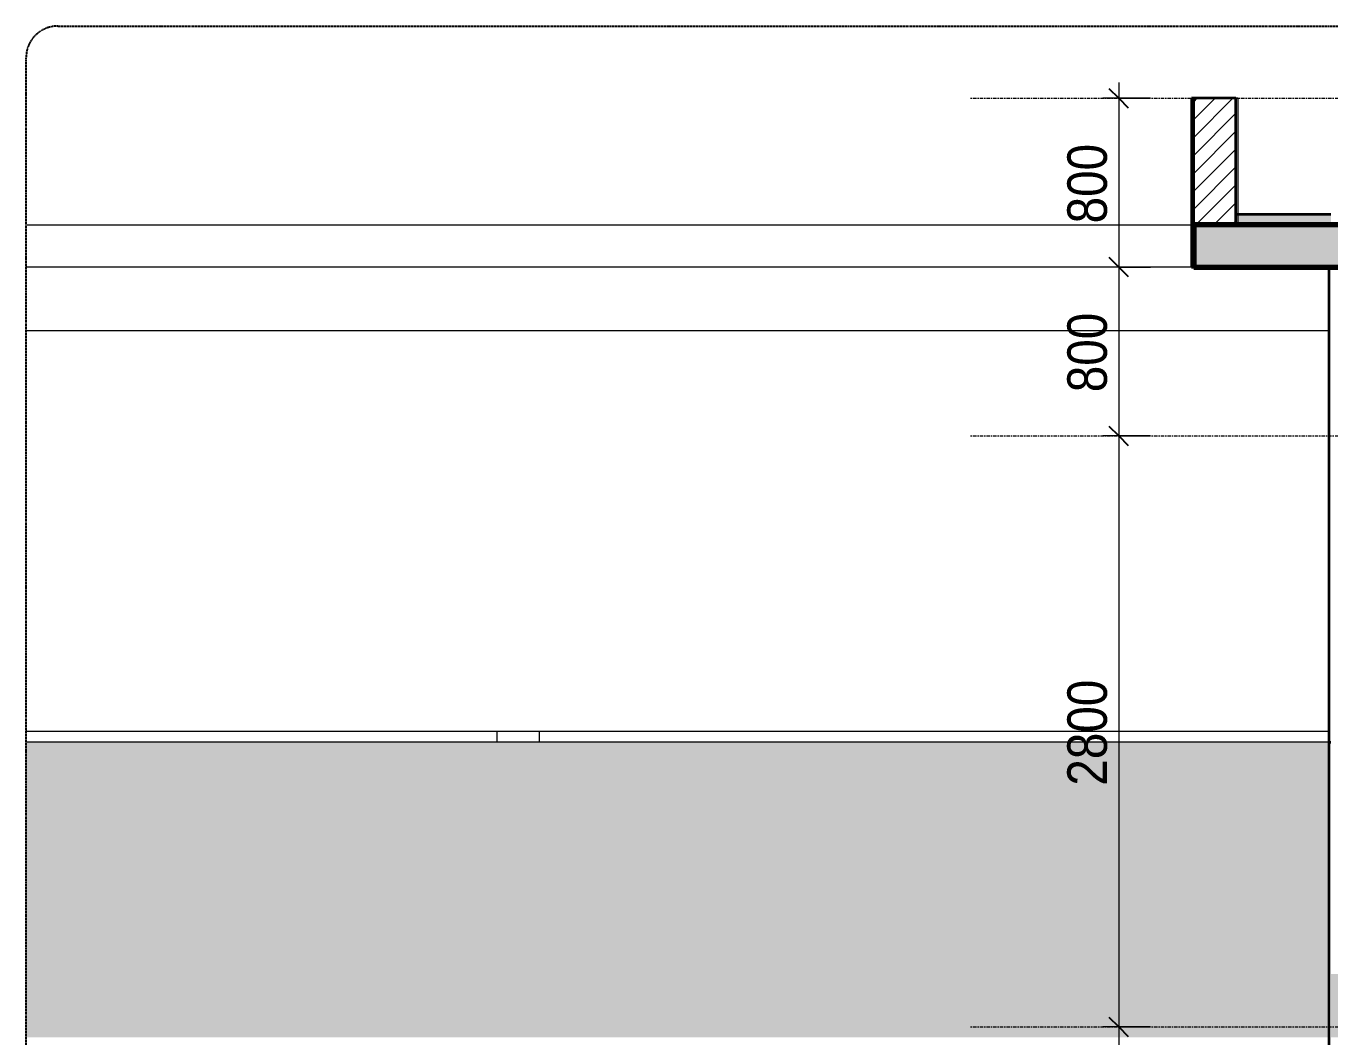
# Model space of a CAD drawing. Header units: millimetres. Extents: x 75584 to 159459, y -5075 to 34550.
# Drawn here: x 139713 to 145888, y 29353 to 34142 of the extents above; entities that cross this region are included whole.
import ezdxf

# ---------------------------------------------------------------- set-up
doc = ezdxf.new("R2010")
doc.units = ezdxf.units.MM
doc.linetypes.add('Centre', pattern=[31.75, 6.35, -4.7625, 15.875, -4.7625])
doc.linetypes.add('Hidden', pattern=[7.14375, 4.7625, -2.38125])
for name, color, linetype, lineweight in [('0-3', 10, 'Continuous', 5), ('A-ANNO-DIMS', 211, 'Continuous', 9), ('A-ANNO-DIMS-75', 211, 'Continuous', 9), ('A-DETL-GENF', 92, 'Continuous', 18), ('A-DETL-GENF-2', 254, 'Continuous', 18), ('A-DETL-GENF-3', 92, 'Hidden', 25), ('A-DETL-WIDE', 214, 'Continuous', 70), ('A-FLOR-2', 254, 'Continuous', 18), ('A-FLOR-FNSH-2', 250, 'Continuous', 35), ('A-FLOR-LEVL-2', 51, 'Centre', 9), ('A-FLOR-PATT-1', 8, 'Continuous', 18), ('A-WALL', 113, 'Continuous', 18), ('A-WALL-2', 250, 'Continuous', 35), ('A-WALL-3', 71, 'Continuous', 35), ('A-WALL-FNSH-1', 7, 'Continuous', 18), ('A-WALL-PATT-1', 111, 'Continuous', 18), ('A-WALL-PATT-4', 111, 'Continuous', 5), ('I-WALL', 2, 'Continuous', 18), ('S-BEAM-3', 254, 'Continuous', 18), ('S-COLS', 52, 'Continuous', 18)]:
    doc.layers.add(name, color=color, linetype=linetype, lineweight=lineweight)
doc.styles.add('UTM Avo_1', font='', dxfattribs={"width": 0.9, "height": 187.5})
doc.styles.get('UTM Avo_1').set_extended_font_data('UTM Avo')
doc.dimstyles.new('1_Dim_chi_tiet_2_5_2', dxfattribs={"dimscale": 304.8, "dimtxt": 187.368928, "dimasz": 0.295276, "dimexe": 0.246063, "dimexo": 0.0625, "dimgap": 0.024606, "dimtad": 1, "dimdec": 0, "dimrnd": 5, "dimzin": 0, "dimdsep": 46, "dimtxsty": 'UTM Avo_1', "dimblk1": 'OBLIQUE', "dimblk2": 'OBLIQUE', "dimsah": 1, "dimcen": 0.09, "dimdle": 0.246063, "dimazin": 0, "dimtfac": 1, "dimtdec": 4, "dimtix": 1, "dimtmove": 0, "dimatfit": 3, "dimfxl": 0.492126, "dimfxlon": 1, "dimtvp": 1, "dimtolj": 1, "dimtzin": 0, "dimarcsym": 2})

# ---------------------------------------------------------------- blocks, each defined once
blk = doc.blocks.new('NCV_TKTC_KET CAU_rvt-6-TKCS_THANG BỘ TB3 - MẶT CẮT')
at = {"layer": 'A-FLOR-2'}
for p, q in [((70922.6, 33200), (76442.6, 33200)), ((76442.6, 33000), (70922.6, 33000))]:
    blk.add_line(p, q, dxfattribs=at)
at = {"layer": 'S-BEAM-3'}
for p, q in [((70922.6, 33200), (76442.6, 33200)), ((70922.6, 32700), (77092.6, 32700))]:
    blk.add_line(p, q, dxfattribs=at)
blk = doc.blocks.new('G1_SOF - BO TRU - 200x200-3061822-TKCS_THANG BỘ TB3 - MẶT CẮT')
at = {"layer": 'S-COLS'}
for p, q in [((73152.5, 30800), (73152.5, 30750)), ((73352.5, 30800), (73152.5, 30800)), ((73352.5, 30800), (73352.5, 30750))]:
    blk.add_line(p, q, dxfattribs=at)
blk = doc.blocks.new('BORDER VIEW - BORDER VIEW-3524950-TKCS_THANG BỘ TB3 - MẶT CẮT')
at = {"layer": 'A-DETL-GENF-3'}
for p, q in [((71072.6, 34142.4), (84365.3, 34142.4)), ((70922.6, -2850), (70922.6, 33992.4))]:
    blk.add_line(p, q, dxfattribs=at)
blk.add_arc((71072.6, 33992.4), 150, 90, 180, dxfattribs=at)
blk = doc.blocks.new('DIMBLOCK146-TKCS_THANG BỘ TB3 - MẶT CẮT')
at = {"layer": 'A-ANNO-DIMS-75', "lineweight": 25}
for p, q in [((144887.7, 33800), (144842.7, 33845)), ((144887.7, 33800), (144932.7, 33755)), ((144887.7, 33000), (144842.7, 33045)), ((144887.7, 33000), (144932.7, 32955))]:
    blk.add_line(p, q, dxfattribs=at)
at = {"layer": 'A-ANNO-DIMS-75'}
for p, q in [((144887.7, 33875), (144887.7, 33000)), ((145037.7, 33800), (144812.7, 33800)), ((144887.7, 33800), (145037.7, 33800)), ((145037.7, 33000), (144812.7, 33000)), ((144887.7, 33000), (145037.7, 33000))]:
    blk.add_line(p, q, dxfattribs=at)
at = {"layer": 'A-ANNO-DIMS-75', "color": 0, "insert": (144644.1, 33207.4), "char_height": 187.5, "width": 462.177, "attachment_point": 1, "rotation": 90, "line_spacing_factor": 1.110334, "style": 'UTM Avo_1'}
blk.add_mtext('800', dxfattribs=at)
blk = doc.blocks.new('_Oblique')
at = {"color": 0, "linetype": 'ByBlock', "lineweight": -2}
blk.add_line((-0.5, -0.5), (0.5, 0.5), dxfattribs=at)
blk = doc.blocks.new('DIMBLOCK147-TKCS_THANG BỘ TB3 - MẶT CẮT')
at = {"layer": 'A-ANNO-DIMS-75', "lineweight": 25}
for p, q in [((144887.7, 33000), (144842.7, 33045)), ((144887.7, 33000), (144932.7, 32955)), ((144887.7, 32200), (144842.7, 32245)), ((144887.7, 32200), (144932.7, 32155))]:
    blk.add_line(p, q, dxfattribs=at)
at = {"layer": 'A-ANNO-DIMS-75'}
for p, q in [((145037.7, 33000), (144812.7, 33000)), ((144887.7, 33000), (144887.7, 32200)), ((144887.7, 33000), (145037.7, 33000)), ((145037.7, 32200), (144812.7, 32200)), ((144887.7, 32200), (145037.7, 32200))]:
    blk.add_line(p, q, dxfattribs=at)
at = {"layer": 'A-ANNO-DIMS-75', "color": 0, "insert": (144644.1, 32407.4), "char_height": 187.5, "width": 462.177, "attachment_point": 1, "rotation": 90, "line_spacing_factor": 1.110334, "style": 'UTM Avo_1'}
blk.add_mtext('800', dxfattribs=at)
blk = doc.blocks.new('DIMBLOCK148-TKCS_THANG BỘ TB3 - MẶT CẮT')
at = {"layer": 'A-ANNO-DIMS-75', "lineweight": 25}
for p, q in [((144887.7, 32200), (144842.7, 32245)), ((144887.7, 32200), (144932.7, 32155)), ((144887.7, 29400), (144842.7, 29445)), ((144887.7, 29400), (144932.7, 29355))]:
    blk.add_line(p, q, dxfattribs=at)
at = {"layer": 'A-ANNO-DIMS-75'}
for p, q in [((145037.7, 32200), (144812.7, 32200)), ((144887.7, 32200), (144887.7, 29400)), ((144887.7, 32200), (145037.7, 32200)), ((145037.7, 29400), (144812.7, 29400)), ((144887.7, 29400), (145037.7, 29400))]:
    blk.add_line(p, q, dxfattribs=at)
at = {"layer": 'A-ANNO-DIMS-75', "color": 0, "insert": (144644.1, 30543.2), "char_height": 187.5, "width": 616.236, "attachment_point": 1, "rotation": 90, "line_spacing_factor": 1.110334, "style": 'UTM Avo_1'}
blk.add_mtext('2800', dxfattribs=at)
blk = doc.blocks.new('DIMBLOCK149-TKCS_THANG BỘ TB3 - MẶT CẮT')
at = {"layer": 'A-ANNO-DIMS-75'}
for p, q in [((145037.7, 29400), (144812.7, 29400)), ((144887.7, 29400), (144887.7, 27620)), ((144887.7, 29400), (145037.7, 29400)), ((145037.7, 27620), (144812.7, 27620)), ((144887.7, 27620), (145037.7, 27620))]:
    blk.add_line(p, q, dxfattribs=at)
at = {"layer": 'A-ANNO-DIMS-75', "lineweight": 25}
for p, q in [((144887.7, 29400), (144842.7, 29445)), ((144887.7, 29400), (144932.7, 29355)), ((144887.7, 27620), (144842.7, 27665)), ((144887.7, 27620), (144932.7, 27575))]:
    blk.add_line(p, q, dxfattribs=at)
at = {"layer": 'A-ANNO-DIMS-75', "color": 0, "insert": (144644.1, 28253.2), "char_height": 187.5, "width": 616.236, "attachment_point": 1, "rotation": 90, "line_spacing_factor": 1.110334, "style": 'UTM Avo_1'}
blk.add_mtext('1780', dxfattribs=at)

msp = doc.modelspace()

# ---------------------------------------------------------------- hatches: boundary and pattern name
at = {"layer": 'A-DETL-GENF-2'}
h = msp.add_hatch(dxfattribs=at)
h.set_pattern_fill('FP_13', color=256, style=0, pattern_type=2)
h.set_pattern_definition([(50, (149415.25, 15725), (546.553, -47.817), [57.15, -628.65]), (355, (149415.25, 15725), (-105.728, 573.17), [45.72, -502.92]), (100.451, (149460.8, 15721), (440.828, 525.35), [48.57, -534.27]), (46.184, (149415.25, 15877.4), (813.237, -126.128), [85.725, -942.975]), (96.636, (149483, 15866.9), (712.207, 742.283), [72.855, -801.405]), (351.184, (149415.25, 15877.4), (712.215, 742.276), [68.58, -754.38]), (21, (149491.45, 15839.3), (454.843, -306.796), [57.15, -628.65]), (326, (149491.45, 15839.3), (185.406, 552.564), [45.72, -502.92]), (71.451, (149529.35, 15813.73), (640.251, 245.764), [48.57, -534.27]), (37.5, (149415.25, 15725), (9.2664, 253.665), [5.029, -491.795, 5.029, -505.511, -504.825]), (37.5, (149415.25, 15725), (9.2664, 253.665), [-1007.364, 5.029, -499.796]), (7.5, (149415.25, 15725), (200.4594, 300.5414), [5.029, -286.055, 5.029, -480.365, -192.405]), (7.5, (149415.25, 15725), (200.4594, 300.5414), [-776.478, 5.029, -187.376]), (327.5, (149245.32, 15725), (406.7728, -17.1864), [5.029, -185.471, 5.029, -589.331, -788.67]), (327.5, (149245.32, 15725), (406.7728, -17.1864), [-784.86, 5.029, -783.641]), (317.5, (149169.12, 15725), (444.388, 76.2803), [5.029, -242.621, 5.029, -389.687, -560.07]), (317.5, (149169.12, 15725), (444.388, 76.2803), [-642.366, 5.029, -555.041]), (45, (149415.25, 15725), (-188.5854, 188.5854), []), (45, (149415.25, 16010.75), (-188.5854, 188.5854), [])])
h.paths.add_polyline_path([(150035.1, -2350), (152947.4, -2350), (152947.4, -2050), (139712.7, -2050), (139712.7, -2350), (146538.7, -2350)])
h.paths.add_polyline_path([(145892.7, -1000), (146192.7, -1000), (146192.7, -400), (145892.7, -400)])
h.paths.add_polyline_path([(152517.7, 550), (152517.7, 1150), (149822.7, 1150), (149822.7, 750), (150022.7, 750), (150022.7, 980), (152217.7, 980), (152217.7, 550)])
h.paths.add_polyline_path([(140419.9, 650), (146092.7, 650), (146092.7, 850), (139712.7, 850), (139712.7, 650)])
h.paths.add_polyline_path([(145892.7, 3300), (146192.7, 3300), (146192.7, 3900), (145892.7, 3900), (145892.7, 3315.8)])
h.paths.add_polyline_path([(152217.7, 4950), (152517.7, 4950), (152517.7, 5550), (150082.7, 5550), (150082.7, 5150), (150282.7, 5150), (150282.7, 5380), (152217.7, 5380), (152217.7, 5138.2)])
h.paths.add_polyline_path([(146092.7, 5380), (146092.7, 5550), (145892.7, 5550), (145892.7, 5380)])
h.paths.add_polyline_path([(146192.7, 6700), (146192.7, 7300), (145892.7, 7300), (145892.7, 6700)])
h.paths.add_polyline_path([(152217.7, 8350), (152517.7, 8350), (152517.7, 8950), (150082.7, 8950), (150082.7, 8550), (150282.7, 8550), (150282.7, 8780), (152217.7, 8780)])
h.paths.add_polyline_path([(145892.7, 8780), (146092.7, 8780), (146092.7, 8950), (145892.7, 8950)])
h.paths.add_polyline_path([(145892.7, 10100), (146192.7, 10100), (146192.7, 10700), (145892.7, 10700), (145892.7, 10605.5)])
h.paths.add_polyline_path([(152220.4, 11750), (152517.7, 11750), (152517.7, 12350), (150082.7, 12350), (150082.7, 11950), (150282.7, 11950), (150282.7, 12180), (152217.7, 12180), (152217.7, 11750)])
h.paths.add_polyline_path([(145892.7, 12180), (146092.7, 12180), (146092.7, 12350), (145892.7, 12350)])
h.paths.add_polyline_path([(145892.7, 13500), (146192.7, 13500), (146192.7, 14100), (145892.7, 14100)])
h.paths.add_polyline_path([(152217.7, 15150), (152517.7, 15150), (152517.7, 15750), (150082.7, 15750), (150082.7, 15350), (150282.7, 15350), (150282.7, 15580), (152217.7, 15580), (152217.7, 15465.3)])
h.paths.add_polyline_path([(146092.7, 15580), (146092.7, 15750), (145892.7, 15750), (145892.7, 15580)])
h.paths.add_polyline_path([(145892.7, 16900), (146192.7, 16900), (146192.7, 17500), (145892.7, 17500)])
h.paths.add_polyline_path([(152517.7, 18550), (152517.7, 19150), (150082.7, 19150), (150082.7, 18750), (150282.7, 18750), (150282.7, 18980), (152217.7, 18980), (152217.7, 18550)])
h.paths.add_polyline_path([(145892.7, 18980), (146092.7, 18980), (146092.7, 19150), (145892.7, 19150), (145892.7, 19110.2)])
h.paths.add_polyline_path([(146192.7, 20300), (146192.7, 20900), (145892.7, 20900), (145892.7, 20300)])
h.paths.add_polyline_path([(152517.7, 21950), (152517.7, 22550), (150082.7, 22550), (150082.7, 22150), (150282.7, 22150), (150282.7, 22380), (152217.7, 22380), (152217.7, 21950)])
h.paths.add_polyline_path([(146092.7, 22380), (146092.7, 22550), (145892.7, 22550), (145892.7, 22380)])
h.paths.add_polyline_path([(146192.7, 23700), (146192.7, 24300), (145892.7, 24300), (145892.7, 23700)])
h.paths.add_polyline_path([(152217.7, 25350), (152517.7, 25350), (152517.7, 25950), (150082.7, 25950), (150082.7, 25550), (150282.7, 25550), (150282.7, 25780), (152217.7, 25780)])
h.paths.add_polyline_path([(146092.7, 25780), (146092.7, 25950), (145892.7, 25950), (145892.7, 25780)])
h.paths.add_polyline_path([(145892.7, 27020), (146192.7, 27020), (146192.7, 27620), (145892.7, 27620), (145892.7, 27614.9)])
h.paths.add_polyline_path([(152517.7, 28750), (152517.7, 29550), (150342.7, 29550), (150342.7, 29150), (150542.7, 29150), (150542.7, 29350), (152217.7, 29350), (152217.7, 28750)])
h.paths.add_polyline_path([(146032.7, 29350), (146242.7, 29350), (146242.7, 29550), (146092.7, 29550), (146092.7, 29650), (145892.7, 29650), (145892.7, 29350)])
h.paths.add_polyline_path([(152167.7, 32600), (152467.7, 32600), (152467.7, 33000), (153167.7, 33000), (153167.7, 33200), (145242.7, 33200), (145242.7, 33000), (146042.7, 33000), (146042.7, 32700), (146242.7, 32700), (146242.7, 33000), (152167.7, 33000)])
at = {"layer": 'A-FLOR-PATT-1'}
h = msp.add_hatch(dxfattribs=at)
h.set_pattern_fill('FP_21', color=256, style=0, pattern_type=2)
h.set_pattern_definition([(50, (149415.25, 15725), (273.276, -23.909), [28.575, -314.325]), (355, (149415.25, 15725), (-52.8646, 286.585), [22.86, -251.46]), (100.451, (149438.02, 15723), (220.414, 262.6745), [24.285, -267.135]), (46.184, (149415.25, 15801.2), (406.619, -63.0646), [42.862, -471.487]), (96.636, (149449.13, 15795.94), (356.104, 371.141), [36.428, -400.703]), (351.184, (149415.25, 15801.2), (356.107, 371.138), [34.29, -377.19]), (21, (149453.35, 15782.15), (227.4212, -153.3982), [28.575, -314.325]), (326, (149453.35, 15782.15), (92.7027, 276.282), [22.86, -251.46]), (71.451, (149472.3, 15769.37), (320.1254, 122.8816), [24.285, -267.135]), (37.5, (149415.25, 15725), (4.6325, 126.8326), [2.515, -245.897, 2.515, -252.755, -252.412]), (37.5, (149415.25, 15725), (4.6325, 126.8326), [-503.682, 2.515, -249.898]), (7.5, (149415.25, 15725), (100.2292, 150.2711), [2.515, -143.027, 2.515, -240.182, -96.202]), (7.5, (149415.25, 15725), (100.2292, 150.2711), [-388.239, 2.515, -93.688]), (327.5, (149330.28, 15725), (203.38684, -8.5935), [2.515, -92.735, 2.515, -294.665, -394.335]), (327.5, (149330.28, 15725), (203.38684, -8.5935), [-392.43, 2.515, -391.82]), (317.5, (149292.18, 15725), (222.1944, 38.1398), [2.515, -121.31, 2.515, -194.843, -280.035]), (317.5, (149292.18, 15725), (222.1944, 38.1398), [-321.183, 2.515, -277.52]), (45, (149415.25, 15725), (-94.2927, 94.2927), []), (45, (149415.25, 15867.88), (-94.2927, 94.2927), [])])
h.paths.add_polyline_path([(152967.7, 33200), (152967.7, 33250), (152367.7, 33250), (152367.7, 33200), (152667.7, 33200)])
h.paths.add_polyline_path([(145442.7, 33200), (145892.7, 33200), (145892.7, 33250), (145442.7, 33250)])
at = {"layer": 'A-WALL-PATT-1'}
h = msp.add_hatch(dxfattribs=at)
h.set_pattern_fill('FP_11', color=256, style=0, pattern_type=2)
h.set_pattern_definition([(45, (149415.25, 15725), (-42.4264, 42.4264), [])])
h.paths.add_polyline_path([(145442.7, 33200), (145442.7, 33800), (145242.7, 33800), (145242.7, 33200)])
at = {"layer": 'A-WALL-PATT-4'}
msp.add_hatch(color=256, dxfattribs=at).paths.add_polyline_path([(139712.7, 29350), (145882.7, 29350), (145882.7, 30750), (139712.7, 30750), (139712.7, 30044.8)])

# ---------------------------------------------------------------- linework, layer by layer
at = {"layer": 'A-DETL-WIDE'}
for p, q in [((153167.7, 33200), (145242.7, 33200)), ((145242.7, 33200), (145242.7, 33000)), ((145242.7, 33000), (146032.7, 33000))]:
    msp.add_line(p, q, dxfattribs=at)
at = {"layer": 'A-FLOR-FNSH-2'}
msp.add_line((145892.7, 33250), (145442.7, 33250), dxfattribs=at)
at = {"layer": 'A-FLOR-LEVL-2'}
for p, q in [((144186.2, 33800), (155449.8, 33800)), ((144186.2, 32200), (155449.8, 32200)), ((144186.2, 29400), (155449.8, 29400))]:
    msp.add_line(p, q, dxfattribs=at)
at = {"layer": 'A-WALL'}
for p, q in [((141942.7, 30800), (139712.7, 30800)), ((145882.7, 30800), (142142.7, 30800))]:
    msp.add_line(p, q, dxfattribs=at)
at = {"layer": 'A-WALL-2'}
for p, q in [((145442.7, 33800), (145232.7, 33800)), ((145442.7, 33200), (145442.7, 33800))]:
    msp.add_line(p, q, dxfattribs=at)
at = {"layer": 'A-WALL-3'}
for p, q in [((145232.7, 33800), (145232.7, 33000)), ((145242.7, 33200), (145242.7, 33800)), ((145232.7, 33000), (145242.7, 33000)), ((145882.7, 33000), (145882.7, 30750)), ((145882.7, 30750), (145892.7, 30750)), ((145882.7, 30750), (145882.7, 5550))]:
    msp.add_line(p, q, dxfattribs=at)
at = {"layer": 'A-WALL-FNSH-1'}
for p, q in [((145452.7, 33800), (145442.7, 33800)), ((145452.7, 33200), (145452.7, 33800))]:
    msp.add_line(p, q, dxfattribs=at)
at = {"layer": 'I-WALL'}
msp.add_line((145882.7, 30750), (139712.7, 30750), dxfattribs=at)

# ---------------------------------------------------------------- block references
at = {"layer": '0-3'}
msp.add_blockref('NCV_TKTC_KET CAU_rvt-6-TKCS_THANG BỘ TB3 - MẶT CẮT', (68790.2, 0), dxfattribs=at)
at = {"layer": 'A-DETL-GENF'}
msp.add_blockref('BORDER VIEW - BORDER VIEW-3524950-TKCS_THANG BỘ TB3 - MẶT CẮT', (68790.2, 0), dxfattribs=at)
at = {"layer": 'S-COLS'}
msp.add_blockref('G1_SOF - BO TRU - 200x200-3061822-TKCS_THANG BỘ TB3 - MẶT CẮT', (68790.2, 0), dxfattribs=at)

# ---------------------------------------------------------------- dimensions: what is measured, and where the dimension line sits
at = {"layer": 'A-ANNO-DIMS'}
for base, p1, p2, override, picture, middle in [((144887.7, 33000), (145037.7, 33800), (145037.7, 33000), {"dimpost": '<>', "dimfxl": 800}, 'DIMBLOCK146-TKCS_THANG BỘ TB3 - MẶT CẮT', (144783.2, 33400)), ((144887.7, 32200), (145037.7, 33000), (145037.7, 32200), {"dimpost": '<>', "dimfxl": 800}, 'DIMBLOCK147-TKCS_THANG BỘ TB3 - MẶT CẮT', (144783.2, 32600)), ((144887.7, 29400), (145037.7, 32200), (145037.7, 29400), {"dimpost": '<>', "dimfxl": 2800}, 'DIMBLOCK148-TKCS_THANG BỘ TB3 - MẶT CẮT', (144783.2, 30800)), ((144887.7, 27620), (145037.7, 29400), (145037.7, 27620), {"dimpost": '<>', "dimfxl": 1780}, 'DIMBLOCK149-TKCS_THANG BỘ TB3 - MẶT CẮT', (144783.2, 28510))]:
    dim = msp.add_linear_dim(base=base, p1=p1, p2=p2, angle=90, dimstyle='1_Dim_chi_tiet_2_5_2', override=override, dxfattribs=at)
    dim.commit()
    dim.dimension.update_dxf_attribs({"geometry": picture, "text_midpoint": middle})

doc.saveas('drawing.dxf')
